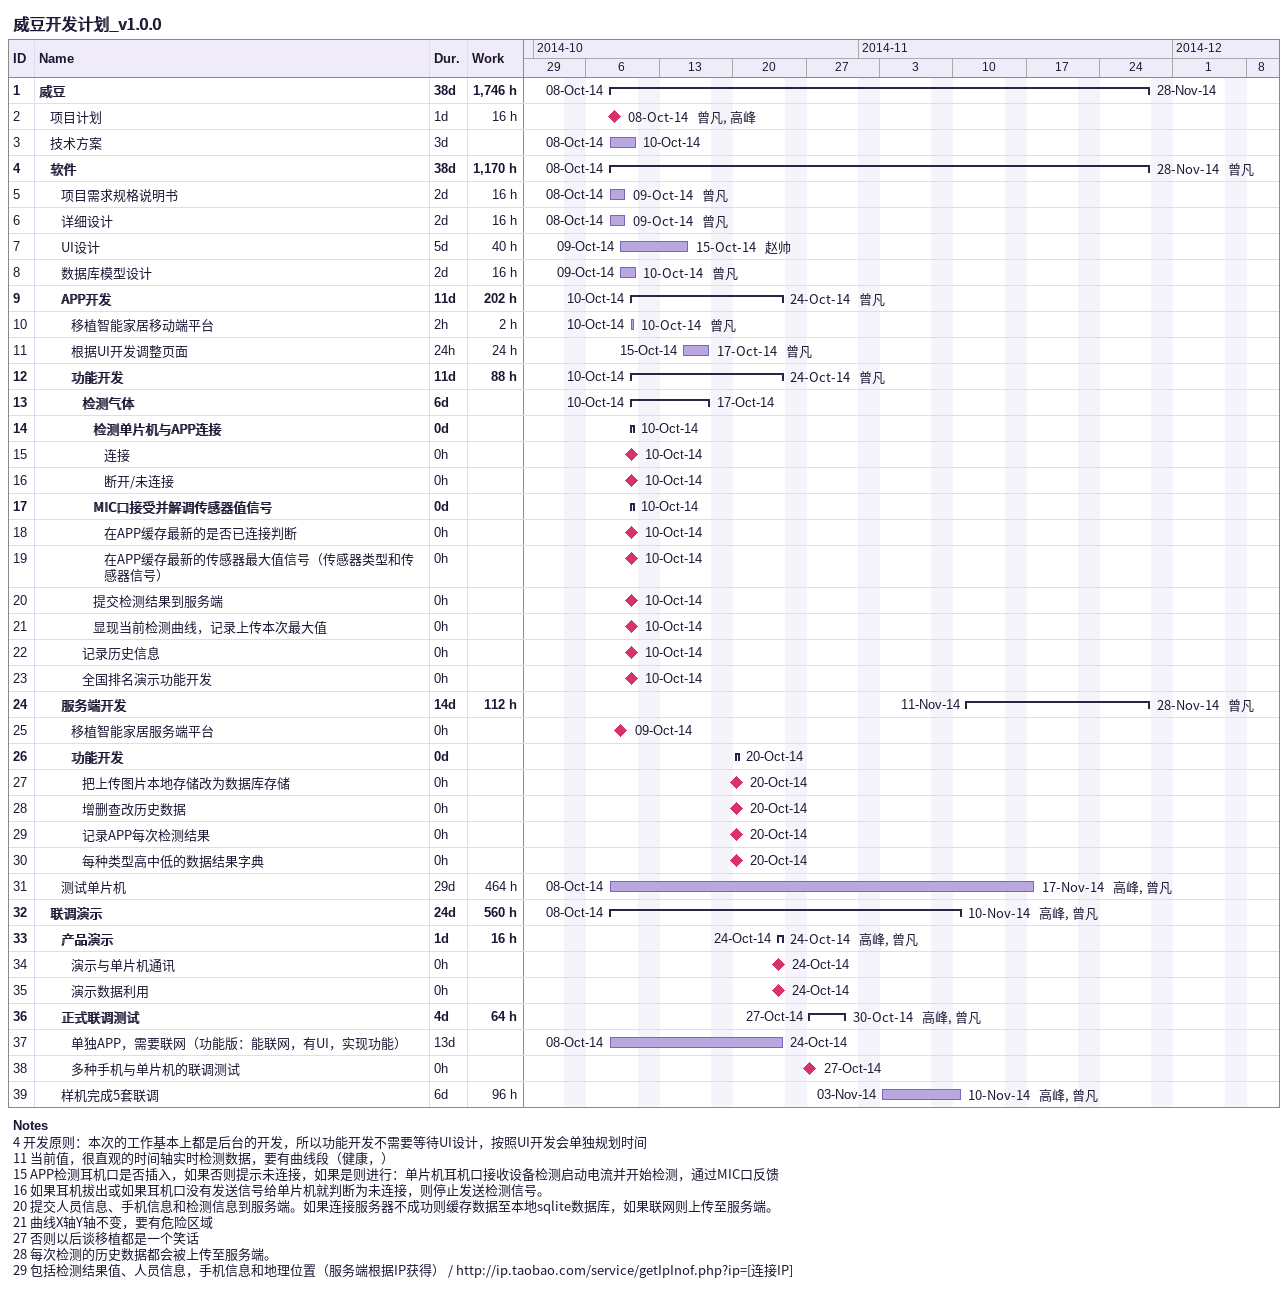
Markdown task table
威豆开发计划_v1.0.0

| ID | Level | Task | Duration | Start | Finish | Resources | Work (h) |
|---|---|---|---|---|---|---|---|
| 1 | 1 | **威豆** | 38d | 2014-10-08 | 2014-11-28 |  | 1746 |
| 2 | 2 | 项目计划 | 1d | 2014-10-08 | 2014-10-08 | 曾凡, 高峰 | 16 |
| 3 | 2 | 技术方案 | 3d | 2014-10-08 | 2014-10-10 |  |  |
| 4 | 2 | **软件** | 38d | 2014-10-08 | 2014-11-28 | 曾凡 | 1170 |
| 5 | 3 | 项目需求规格说明书 | 2d | 2014-10-08 | 2014-10-09 | 曾凡 | 16 |
| 6 | 3 | 详细设计 | 2d | 2014-10-08 | 2014-10-09 | 曾凡 | 16 |
| 7 | 3 | UI设计 | 5d | 2014-10-09 | 2014-10-15 | 赵帅 | 40 |
| 8 | 3 | 数据库模型设计 | 2d | 2014-10-09 | 2014-10-10 | 曾凡 | 16 |
| 9 | 3 | **APP开发** | 11d | 2014-10-10 | 2014-10-24 | 曾凡 | 202 |
| 10 | 4 | 移植智能家居移动端平台 | 2h | 2014-10-10 | 2014-10-10 | 曾凡 | 2 |
| 11 | 4 | 根据UI开发调整页面 | 24h | 2014-10-15 | 2014-10-17 | 曾凡 | 24 |
| 12 | 4 | **功能开发** | 11d | 2014-10-10 | 2014-10-24 | 曾凡 | 88 |
| 13 | 5 | **检测气体** | 6d | 2014-10-10 | 2014-10-17 |  |  |
| 14 | 6 | **检测单片机与APP连接** | 0d | 2014-10-10 | 2014-10-10 |  |  |
| 15 | 7 | 连接 | 0h | 2014-10-10 | 2014-10-10 |  |  |
| 16 | 7 | 断开/未连接 | 0h | 2014-10-10 | 2014-10-10 |  |  |
| 17 | 6 | **MIC口接受并解调传感器值信号** | 0d | 2014-10-10 | 2014-10-10 |  |  |
| 18 | 7 | 在APP缓存最新的是否已连接判断 | 0h | 2014-10-10 | 2014-10-10 |  |  |
| 19 | 7 | 在APP缓存最新的传感器最大值信号（传感器类型和传感器信号） | 0h | 2014-10-10 | 2014-10-10 |  |  |
| 20 | 6 | 提交检测结果到服务端 | 0h | 2014-10-10 | 2014-10-10 |  |  |
| 21 | 6 | 显现当前检测曲线，记录上传本次最大值 | 0h | 2014-10-10 | 2014-10-10 |  |  |
| 22 | 5 | 记录历史信息 | 0h | 2014-10-10 | 2014-10-10 |  |  |
| 23 | 5 | 全国排名演示功能开发 | 0h | 2014-10-10 | 2014-10-10 |  |  |
| 24 | 3 | **服务端开发** | 14d | 2014-11-11 | 2014-11-28 | 曾凡 | 112 |
| 25 | 4 | 移植智能家居服务端平台 | 0h | 2014-10-09 | 2014-10-09 |  |  |
| 26 | 4 | **功能开发** | 0d | 2014-10-20 | 2014-10-20 |  |  |
| 27 | 5 | 把上传图片本地存储改为数据库存储 | 0h | 2014-10-20 | 2014-10-20 |  |  |
| 28 | 5 | 增删查改历史数据 | 0h | 2014-10-20 | 2014-10-20 |  |  |
| 29 | 5 | 记录APP每次检测结果 | 0h | 2014-10-20 | 2014-10-20 |  |  |
| 30 | 5 | 每种类型高中低的数据结果字典 | 0h | 2014-10-20 | 2014-10-20 |  |  |
| 31 | 3 | 测试单片机 | 29d | 2014-10-08 | 2014-11-17 | 高峰, 曾凡 | 464 |
| 32 | 2 | **联调演示** | 24d | 2014-10-08 | 2014-11-10 | 高峰, 曾凡 | 560 |
| 33 | 3 | **产品演示** | 1d | 2014-10-24 | 2014-10-24 | 高峰, 曾凡 | 16 |
| 34 | 4 | 演示与单片机通讯 | 0h | 2014-10-24 | 2014-10-24 |  |  |
| 35 | 4 | 演示数据利用 | 0h | 2014-10-24 | 2014-10-24 |  |  |
| 36 | 3 | **正式联调测试** | 4d | 2014-10-27 | 2014-10-30 | 高峰, 曾凡 | 64 |
| 37 | 4 | 单独APP，需要联网（功能版：能联网，有UI，实现功能） | 13d | 2014-10-08 | 2014-10-24 |  |  |
| 38 | 4 | 多种手机与单片机的联调测试 | 0h | 2014-10-27 | 2014-10-27 |  |  |
| 39 | 3 | 样机完成5套联调 | 6d | 2014-11-03 | 2014-11-10 | 高峰, 曾凡 | 96 |

Notes
- 4: 开发原则：本次的工作基本上都是后台的开发，所以功能开发不需要等待UI设计，按照UI开发会单独规划时间
- 11: 当前值，很直观的时间轴实时检测数据，要有曲线段（健康，）
- 15: APP检测耳机口是否插入，如果否则提示未连接，如果是则进行：单片机耳机口接收设备检测启动电流并开始检测，通过MIC口反馈
- 16: 如果耳机拔出或如果耳机口没有发送信号给单片机就判断为未连接，则停止发送检测信号。
- 20: 提交人员信息、手机信息和检测信息到服务端。如果连接服务器不成功则缓存数据至本地sqlite数据库，如果联网则上传至服务端。
- 21: 曲线X轴Y轴不变，要有危险区域
- 27: 否则以后谈移植都是一个笑话
- 28: 每次检测的历史数据都会被上传至服务端。
- 29: 包括检测结果值、人员信息，手机信息和地理位置（服务端根据IP获得） / http://ip.taobao.com/service/getIpInof.php?ip=[连接IP]
